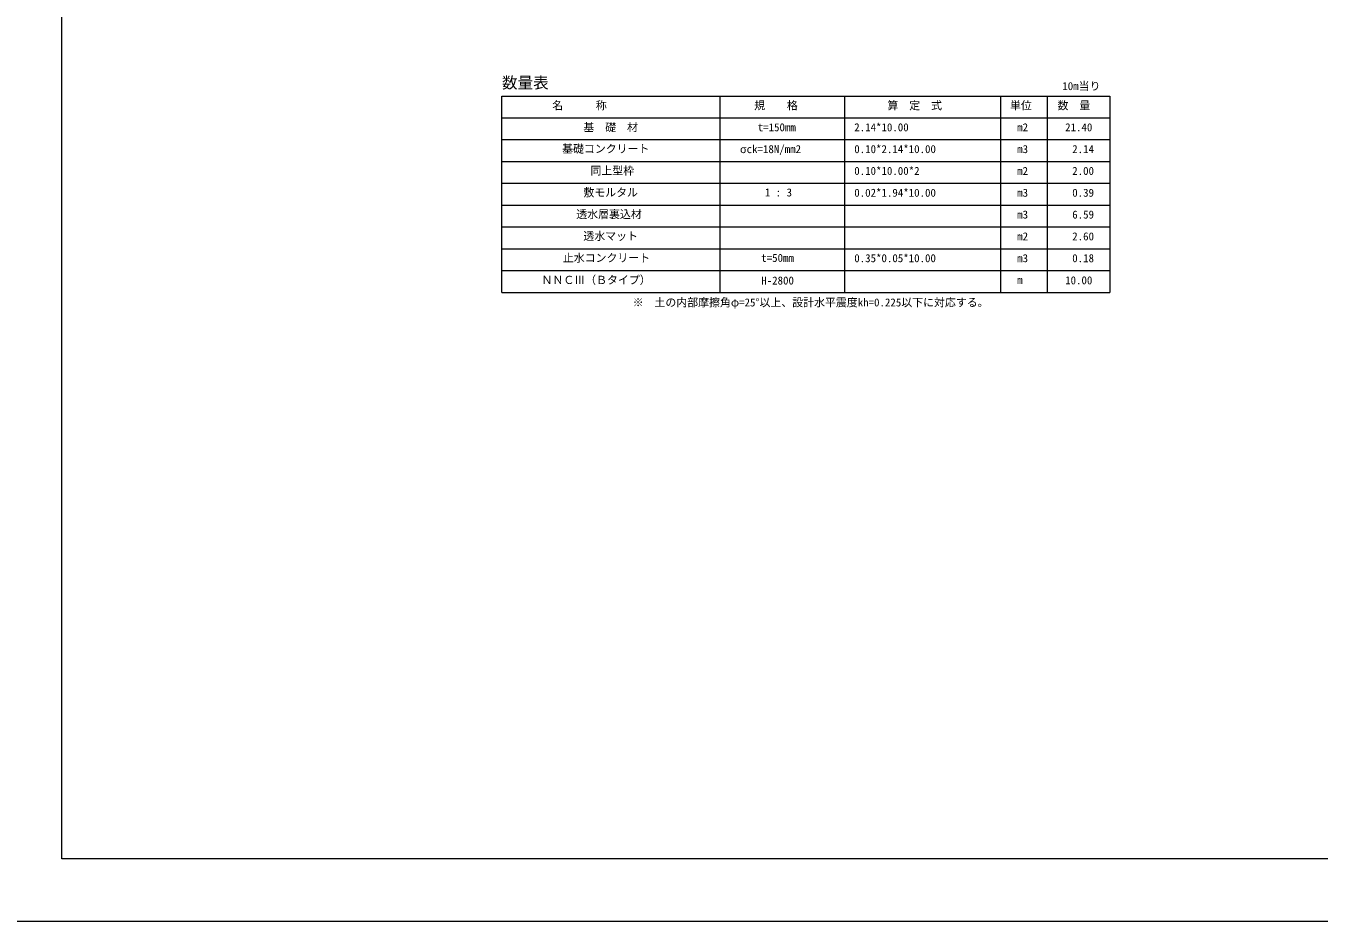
# Model space of a CAD drawing. Units: millimetres, scale not verified. Extents: x 748 to 253048, y 13754 to 73154.
# Drawn here: x 170098 to 211573, y 13754 to 42477 of the extents above; entities that cross this region are included whole.
import ezdxf
from ezdxf.enums import TextEntityAlignment as Align

# ---------------------------------------------------------------- set-up
doc = ezdxf.new("R2010")
doc.units = ezdxf.units.MM
doc.header["$LTSCALE"] = 300
doc.layers.add('D-MTR', color=1, linetype='Continuous')
doc.layers.add('D-MTR-TXT', color=1, linetype='Continuous')
for name, color, linetype, lineweight in [('D-MTR-FRAM', 7, 'Continuous', 18), ('D-TTL(外枠）', 2, 'Continuous', 18), ('DEFPOINTS_3', 7, 'Continuous', 18)]:
    doc.layers.add(name, color=color, linetype=linetype, lineweight=lineweight)
doc.styles.add('ＭＳ ゴシック', font='')
doc.styles.get('ＭＳ ゴシック').set_extended_font_data('MS Gothic')

msp = doc.modelspace()

# ---------------------------------------------------------------- linework, layer by layer
at = {"layer": 'D-MTR-FRAM'}
for p, q in [((185364.3, 40226.6), (204864.3, 40226.6)), ((185364.3, 33926.6), (185364.3, 40226.6)), ((192364.3, 33926.6), (192364.3, 40226.6)), ((196364.3, 33926.6), (196364.3, 40226.6)), ((201364.3, 33926.6), (201364.3, 40226.6)), ((202864.3, 33926.6), (202864.3, 40226.6)), ((202864.3, 33926.6), (202864.3, 40226.6)), ((204864.3, 40226.6), (204864.3, 33926.6)), ((185364.3, 39526.6), (204864.3, 39526.6)), ((185364.3, 38826.6), (204864.3, 38826.6)), ((185364.3, 38126.6), (204864.3, 38126.6)), ((185364.3, 37426.6), (204864.3, 37426.6)), ((185364.3, 36726.6), (204864.3, 36726.6)), ((185364.3, 36026.6), (204864.3, 36026.6)), ((185364.3, 35326.6), (204864.3, 35326.6)), ((185364.3, 34626.6), (204864.3, 34626.6)), ((185364.3, 33926.6), (204864.3, 33926.6))]:
    msp.add_line(p, q, dxfattribs=at)
at = {"layer": 'D-TTL(外枠）'}
for p, q in [((171247.6, 15753.7), (171247.6, 71153.7)), ((250747.6, 15753.7), (171247.6, 15753.7))]:
    msp.add_line(p, q, dxfattribs=at)
at = {"layer": 'DEFPOINTS_3'}
msp.add_line((168947.6, 13753.7), (253047.6, 13753.7), dxfattribs=at)

# ---------------------------------------------------------------- texts
at = {"layer": 'D-MTR', "style": 'ＭＳ ゴシック'}
msp.add_text('数量表', height=366.6, dxfattribs=at).set_placement((185364.3, 40359.9), align=Align.BOTTOM_LEFT)
at = {"layer": 'D-MTR-TXT', "style": 'ＭＳ ゴシック'}
for s, p in [('10m当り', (203336.4, 40339.9)), ('名\u3000\u3000\u3000称', (186977.2, 39718)), ('規\u3000\u3000格', (193454.6, 39718)), ('算\u3000定\u3000式', (197727.2, 39718)), ('単位', (201659.4, 39718)), ('数\u3000量', (203182, 39718)), ('基\u3000礎\u3000材', (187977.2, 39018)), ('t=150mm', (193568.3, 39018)), ('2.14*10.00', (196664.3, 39018)), ('m2', (201889.3, 39018)), ('21.40', (203427.2, 39018)), ('基礎コンクリート', (187295, 38327)), ('σck=18N/mm2', (192999.8, 38318)), ('0.10*2.14*10.00', (196664.3, 38318)), ('m3', (201889.3, 38318)), ('2.14', (203654.6, 38318)), ('同上型枠', (188204.6, 37627)), ('0.10*10.00*2', (196664.3, 37618)), ('m2', (201889.3, 37618)), ('2.00', (203654.6, 37618)), ('敷モルタル', (187977.2, 36927)), ('1 : 3', (193795.7, 36927)), ('0.02*1.94*10.00', (196664.3, 36918)), ('m3', (201889.3, 36918)), ('0.39', (203654.6, 36918)), ('透水層裏込材', (187749.8, 36227)), ('m3', (201889.3, 36218)), ('6.59', (203654.6, 36218)), ('透水マット', (187977.2, 35527)), ('m2', (201889.3, 35518)), ('2.60', (203654.6, 35518)), ('止水コンクリート', (187317.6, 34827)), ('t=50mm', (193682, 34827)), ('0.35*0.05*10.00', (196664.3, 34818)), ('m3', (201889.3, 34818)), ('0.18', (203654.6, 34818)), ('ＮＮＣⅢ（Ｂタイプ）', (186635, 34118)), ('H-2800', (193682, 34101.6)), ('10.00', (203427.2, 34109)), ('m', (201889.3, 34118)), ('※\u3000土の内部摩擦角φ=25°以上、設計水平震度kh=0.225以下に対応する。', (189557, 33398.3))]:
    msp.add_text(s, height=256.6, dxfattribs=at).set_placement(p, align=Align.BOTTOM_LEFT)

doc.saveas('drawing.dxf')
